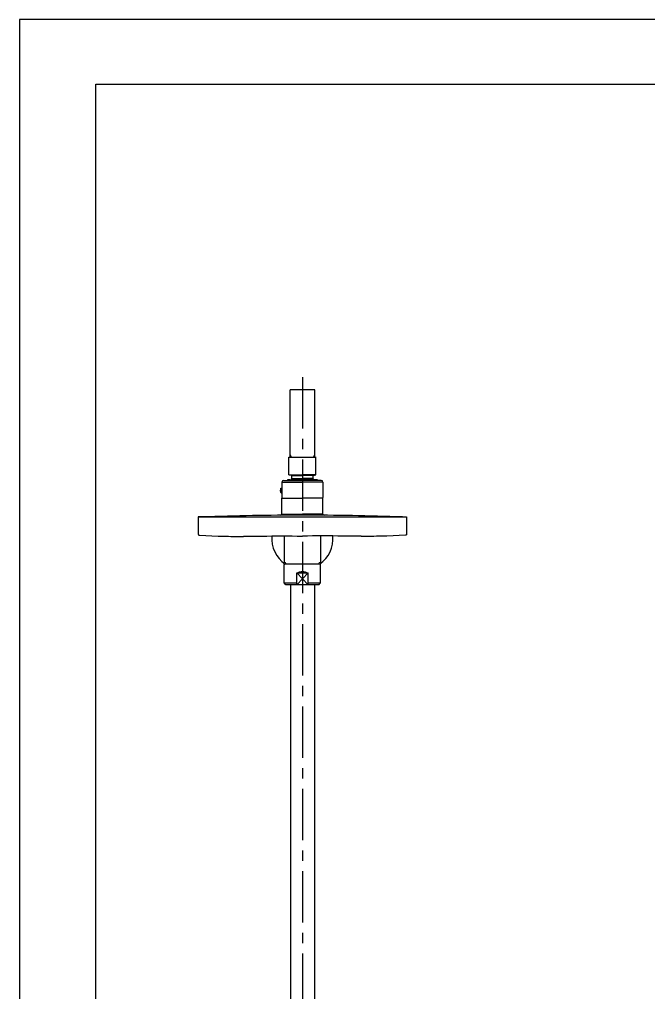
# Model space of a CAD drawing. Extents: x -4793 to -4496, y 492 to 912.
# Drawn here: x -4793.4 to -4686.4, y 746.7 to 912.1 of the extents above; entities that cross this region are included whole.
import ezdxf

# ---------------------------------------------------------------- set-up
doc = ezdxf.new("R2010")
doc.units = 0
doc.header["$LTSCALE"] = 7
doc.header["$MEASUREMENT"] = 0
doc.linetypes.add('CENTER', pattern=[2, 1.25, -0.25, 0.25, -0.25])
doc.layers.get('0').update_dxf_attribs({"color": 2, "linetype": 'CONTINUOUS'})
for name, color, linetype in [('CL', 2, 'CENTER'), ('D', 2, 'CONTINUOUS'), ('DWG', 7, 'CONTINUOUS'), ('TXT', 5, 'CONTINUOUS')]:
    doc.layers.add(name, color=color, linetype=linetype)

# ---------------------------------------------------------------- blocks, each defined once
blk = doc.blocks.new('BORDER')
for p, q in [((1.00000000000004, 1.00000000000004), (0, 1.00000000000004)), ((1.00000000000004, 0), (1.00000000000004, 1.00000000000004))]:
    blk.add_line(p, q)

msp = doc.modelspace()

# ---------------------------------------------------------------- linework, layer by layer
at = {"color": 7, "linetype": 'Continuous'}
for p, q in [((-4748.336894443763, 819.4878598414326), (-4748.396894443767, 819.4278598414313)), ((-4748.396894443767, 816.2878598414319), (-4748.396894443767, 819.4278598414313)), ((-4742.256894443768, 819.4878598414308), (-4748.336894443763, 819.4878598414326)), ((-4742.256894443768, 819.4878598414308), (-4742.196894443763, 819.4278598414313)), ((-4742.196894443763, 816.2878598414319), (-4742.196894443763, 819.4278598414313)), ((-4748.096894443765, 815.9878598414308), (-4748.396894443767, 816.2878598414319)), ((-4748.396894443767, 816.2878598414319), (-4746.249522387925, 816.2878598414319)), ((-4742.496894443766, 815.9878598414308), (-4748.096894443765, 815.9878598414308)), ((-4742.496894443766, 815.9878598414308), (-4745.296894443769, 815.9878598414308)), ((-4744.344266499606, 816.2878598414319), (-4742.196894443763, 816.2878598414319)), ((-4742.496894443766, 815.9878598414308), (-4742.196894443763, 816.2878598414319))]:
    msp.add_line(p, q, dxfattribs=at)
at = {"layer": 'CL'}
msp.add_line((-4745.296894443769, 851.287859841421), (-4745.296894443769, 603.7902425067824), dxfattribs=at)
at = {"layer": 'D'}
for p, q in [((-4747.166894443772, 837.687871656468), (-4747.396894443767, 838.120884358361)), ((-4747.166894443772, 837.687871656468), (-4747.396778068325, 837.687871656468)), ((-4747.166894443772, 837.687871656468), (-4747.166894443772, 837.6678716564694)), ((-4743.426894443766, 837.687871656468), (-4743.196894443763, 838.120884358361)), ((-4743.426894443766, 837.687871656468), (-4743.426894443766, 837.6678716564694)), ((-4743.426894443766, 837.687871656468), (-4743.197010819213, 837.687871656468))]:
    msp.add_line(p, q, dxfattribs=at)
at = {"layer": 'D', "color": 0}
for p, q in [((-4746.249522387925, 817.9878598414308), (-4744.344266499606, 817.9878598414308)), ((-4746.249522387925, 815.9878598414308), (-4746.249522387925, 817.9878598414308)), ((-4744.344266499606, 815.9878598414308), (-4744.344266499606, 817.9878598414308))]:
    msp.add_line(p, q, dxfattribs=at)
at = {"layer": 'D', "color": 2}
for q in [(-4746.249522387925, 817.9878598414308), (-4744.344266499606, 817.9878598414308), (-4746.249522387925, 815.9878598414308), (-4744.344266499606, 815.9878598414308)]:
    msp.add_line((-4745.296894443769, 816.9878598414308), q, dxfattribs=at)
at = {"layer": 'D', "color": 0}
msp.add_spline([(-4746.249522387925, 817.987859841429), (-4745.296894443769, 818.2476674625651), (-4744.344266499606, 817.987859841429)], degree=3, dxfattribs=at)
at = {"layer": 'DWG'}
for p, q in [((-4747.396894443767, 837.6678716564694), (-4747.396894443767, 849.1478598414234)), ((-4743.196894443763, 849.1478598414234), (-4747.396894443767, 849.1478598414234)), ((-4743.196894443763, 837.6678716564694), (-4743.196894443763, 849.1478598414234)), ((-4747.626894443909, 837.6678716564694), (-4742.966894443629, 837.6678716564694)), ((-4747.606894443774, 834.6825698107733), (-4747.606894443774, 837.6678716564694)), ((-4747.48677701827, 837.6678716564676), (-4747.396778068325, 837.6678716564676)), ((-4742.986894443764, 834.6825698107733), (-4742.986894443764, 837.6678716564694)), ((-4747.846894443765, 833.8340074029203), (-4745.296894443769, 833.8340074029203)), ((-4747.556894443771, 833.8340074029203), (-4747.846894443765, 833.8340074029203)), ((-4747.456894443765, 833.8340074029203), (-4747.846894443765, 833.8340074029203)), ((-4747.846894443765, 833.8340074029203), (-4747.846894443765, 833.7340074029199)), ((-4747.846894443765, 833.8340074029203), (-4747.846894443765, 833.7340074029199)), ((-4747.846894443765, 833.8340074029203), (-4747.846894443765, 833.7340074029199)), ((-4747.106894443774, 834.567871656469), (-4747.606894443774, 834.6825698107733)), ((-4747.606894443774, 834.6825698107733), (-4745.296894443769, 834.6825698107733)), ((-4747.606894443774, 834.6825698107733), (-4745.296894443769, 834.6825698107733)), ((-4747.106894443774, 834.0639109960777), (-4747.106894443774, 834.567871656469)), ((-4747.106894443774, 834.567871656469), (-4745.296894443769, 834.567871656469)), ((-4747.106894443774, 834.567871656469), (-4745.296894443769, 834.567871656469)), ((-4747.106894443774, 834.0639109960777), (-4745.296894443769, 834.0639109960777)), ((-4747.106894443774, 834.0639109960777), (-4745.296894443769, 834.0639109960777)), ((-4742.986894443764, 834.6825698107733), (-4745.296894443769, 834.6825698107733)), ((-4742.986894443764, 834.6825698107733), (-4745.296894443769, 834.6825698107733)), ((-4743.486894443764, 834.567871656469), (-4745.296894443769, 834.567871656469)), ((-4743.486894443764, 834.567871656469), (-4745.296894443769, 834.567871656469)), ((-4743.486894443764, 834.0639109960777), (-4745.296894443769, 834.0639109960777)), ((-4743.486894443764, 834.0639109960777), (-4745.296894443769, 834.0639109960777)), ((-4742.746894443766, 833.8340074029203), (-4745.296894443769, 833.8340074029203)), ((-4743.486894443764, 834.567871656469), (-4742.986894443764, 834.6825698107733)), ((-4743.486894443764, 834.0639109960777), (-4743.486894443764, 834.567871656469)), ((-4743.136894443765, 833.8340074029203), (-4742.746894443766, 833.8340074029203)), ((-4743.036894443767, 833.8340074029203), (-4742.746894443766, 833.8340074029203)), ((-4742.746894443766, 833.8340074029203), (-4742.746894443766, 833.7340074029199)), ((-4742.746894443766, 833.8340074029203), (-4742.746894443766, 833.7340074029199)), ((-4742.746894443766, 833.8340074029203), (-4742.746894443766, 833.7340074029199)), ((-4748.996894443766, 832.3340074029203), (-4748.896894443767, 832.4340074029188)), ((-4748.996894443766, 832.3340074029203), (-4748.996894443766, 832.1340074029196)), ((-4748.976894443769, 832.3540074029189), (-4748.796894443769, 832.3540074029189)), ((-4748.976894443769, 832.3540074029189), (-4748.796894443769, 832.3540074029189)), ((-4748.896894443767, 832.4340074029188), (-4748.796894443769, 832.4340074029188)), ((-4748.896894443767, 832.4340074029188), (-4748.896894443767, 832.1340074029196)), ((-4748.796894443769, 833.4340074029188), (-4745.296894443769, 833.4340074029188)), ((-4748.796894443769, 833.4340074029188), (-4745.296894443769, 833.4340074029188)), ((-4748.796894443769, 833.4340074029188), (-4748.796894443769, 831.7140074029195)), ((-4748.496894443766, 833.7340074029199), (-4745.296894443769, 833.7340074029199)), ((-4742.096894443765, 833.7340074029199), (-4745.296894443769, 833.7340074029199)), ((-4741.796894443769, 833.4340074029188), (-4745.296894443769, 833.4340074029188)), ((-4741.796894443769, 833.4340074029188), (-4745.296894443769, 833.4340074029188)), ((-4741.796894443769, 833.4340074029188), (-4741.796894443769, 831.7140074029195)), ((-4748.996894443766, 832.1340074029196), (-4748.862147408721, 832.1340074029196)), ((-4748.996894443766, 831.9340074029188), (-4748.862147408721, 831.9340074029188)), ((-4748.996894443766, 831.9340074029188), (-4748.996894443766, 831.7340074029199)), ((-4748.996894443766, 831.7340074029199), (-4748.896894443767, 831.6340074029196)), ((-4748.976894443769, 831.7140074029195), (-4748.796894443769, 831.7140074029195)), ((-4748.976894443769, 831.7140074029195), (-4748.796894443769, 831.7140074029195)), ((-4748.896894443767, 831.9340074029188), (-4748.896894443767, 831.6340074029196)), ((-4748.896894443767, 831.6340074029196), (-4748.796894443769, 831.6340074029196)), ((-4748.862147408721, 832.1340074029196), (-4748.862147408721, 831.9340074029188)), ((-4748.796894443769, 831.7140074029195), (-4748.796894443769, 830.8340074029203)), ((-4748.796894443769, 830.7078716564557), (-4745.296894443769, 830.7078716564521)), ((-4748.796894443769, 830.7078716564557), (-4745.296894443769, 830.7078716564521)), ((-4748.796894443769, 827.9938361869064), (-4748.796894443769, 830.7078716564557)), ((-4748.69689444377, 830.7340074029199), (-4745.296894443769, 830.7340074029199)), ((-4741.896894443767, 830.7340074029199), (-4745.296894443769, 830.7340074029199)), ((-4741.796894443769, 830.7078716564557), (-4745.296894443769, 830.7078716564521)), ((-4741.796894443769, 830.7078716564557), (-4745.296894443769, 830.7078716564521)), ((-4741.796894443769, 831.7140074029195), (-4741.796894443769, 830.8340074029203)), ((-4741.796894443769, 827.9938361869064), (-4741.796894443769, 830.7078716564557)), ((-4763.016894443777, 827.5078716564459), (-4727.576894443753, 827.5078716564459)), ((-4762.315014664224, 827.5078716564459), (-4763.016894443777, 827.5078716564459)), ((-4763.016894443777, 827.5078716564459), (-4763.016894443777, 824.5983254980857)), ((-4748.796894443769, 827.9938361869064), (-4745.296894443769, 827.9938361869064)), ((-4741.796894443769, 827.9938361869064), (-4745.296894443769, 827.9938361869064)), ((-4728.278774223314, 827.5078716564459), (-4727.576894443753, 827.5078716564459)), ((-4727.576894443753, 827.5078716564459), (-4727.576894443753, 824.5983254980857)), ((-4763.016892298578, 824.5983254980857), (-4763.016887401218, 824.5980197968858)), ((-4762.827329727459, 824.3985685836852), (-4759.645264548637, 824.2496838171847)), ((-4727.766459160071, 824.3985685836852), (-4730.948524338894, 824.2496838171847)), ((-4727.576896588953, 824.5983254980857), (-4727.576901486313, 824.5980197968858)), ((-4748.096894434524, 819.5878598414421), (-4748.096894434524, 819.4878598414308)), ((-4742.496894453014, 819.5878598414421), (-4742.496894453006, 819.4878598414308)), ((-4747.346894443765, 815.9878598414308), (-4747.346894443765, 704.2441834457696)), ((-4743.246894443766, 815.9878598414308), (-4743.246894443766, 737.7359598963898))]:
    msp.add_line(p, q, dxfattribs=at)
at = {"layer": 'DWG', "ltscale": 0.2}
msp.add_line((-4749.14925925778, 832.0340074029192), (-4748.796894443769, 832.0340074029192), dxfattribs=at)
msp.add_line((-4749.14925925778, 832.0340074029192), (-4748.796894443769, 832.0340074029192), dxfattribs=at)
at = {"layer": 'DWG', "color": 0}
for p, q in [((-4748.396894443767, 824.292508811097), (-4748.396894443767, 819.8478598414423)), ((-4742.19689444377, 824.292508811097), (-4742.19689444377, 819.8478598414423)), ((-4748.296894434521, 819.7878598414428), (-4748.33689444377, 819.7878598414428)), ((-4742.296894453009, 819.7878598414428), (-4742.256894443761, 819.7878598414428))]:
    msp.add_line(p, q, dxfattribs=at)
at = {"layer": 'DWG'}
for centre, radius, start, end in [((-4745.296894443769, 832.4878716564691), 2.4, 138.9526081264811, 145.8826377697866), ((-4745.296894443769, 832.4878716564691), 2.4, 34.11736223021342, 41.04739187351893), ((-4748.496894443766, 833.4340074029188), 0.3, 90, 180), ((-4742.096894443765, 833.4340074029188), 0.3, 0, 90), ((-4748.69689444377, 830.8340074029203), 0.1, 180, 270), ((-4741.896894443767, 830.8340074029203), 0.1, 270, 0), ((-4745.296894443783, 340.307871656507), 487.49999999994, 90, 91.99882201651744), ((-4748.996894443781, 827.9938361869064), 0.2, 270.4346860252415, 1.042204158021965e-10), ((-4745.296894443754, 340.307871656507), 487.49999999994, 88.00117798348256, 90), ((-4741.596894443757, 827.9938361869064), 0.2, 179.9999999998958, 269.5653139747584)]:
    msp.add_arc(centre, radius, start, end, dxfattribs=at)
at = {"layer": 'DWG', "color": 0}
for centre, radius, start, end in [((-4745.296894443769, 823.7878598414301), 5.200000000000728, 174.481725587075, 235.783948868838), ((-4745.296894443769, 823.7878598414301), 5.200000000000728, 304.216051131162, 5.518274412925371), ((-4748.33689444377, 819.8478598414423), 0.06, 180, 270), ((-4748.296894434521, 819.5878598414421), 0.2, 0, 90), ((-4742.296894453009, 819.5878598414421), 0.2, 90, 180), ((-4742.256894443761, 819.8478598414423), 0.06, 270, 359.9999999998958)]:
    msp.add_arc(centre, radius, start, end, dxfattribs=at)
at = {"layer": 'DWG'}
for points in [[(-4763.016892059417, 824.5980197895843), (-4763.002545997022, 824.5239319846061), (-4762.961967408281, 824.460633955343), (-4762.90054859502, 824.416634741283), (-4762.827329727459, 824.398568583687)], [(-4759.645264548637, 824.2496838171847), (-4756.138553022998, 824.2082885968049), (-4756.07084139508, 824.208585467166), (-4756.003284707682, 824.2089577052831), (-4755.935882775137, 824.2094041482252), (-4755.868635399982, 824.2099236374853), (-4755.80154237358, 824.2105150192439), (-4755.734603476822, 824.2111771443871), (-4755.667818480617, 824.2119088687033), (-4755.601187146656, 824.2127090530249), (-4755.534709227761, 824.2135765632848), (-4755.468384468457, 824.2145102706637), (-4755.402212605457, 824.2155090517045), (-4755.336193368001, 824.2165717884637), (-4755.270326478321, 824.2176973685256), (-4755.204611652016, 824.2188846851442), (-4755.139048598301, 824.2201326373835), (-4755.073637020339, 824.2214401301445), (-4755.008376615458, 824.2228060743056), (-4754.943267075419, 824.224229386744), (-4754.878308086578, 824.2257089905453), (-4752.684429321302, 824.2291200955643)], [(-4752.684429321302, 824.2291200955643), (-4752.604851465136, 824.231535111705), (-4752.525577567279, 824.2340579993835), (-4752.446604549996, 824.2366855402053), (-4752.367929362541, 824.2394145521031), (-4752.289548168601, 824.2422419379437), (-4752.2114558064, 824.245164832124), (-4745.296894443769, 824.2481804137043)], [(-4737.909359566236, 824.2291200955643), (-4737.988937422395, 824.231535111705), (-4738.068211320251, 824.2340579993835), (-4738.147184337535, 824.2366855402053), (-4738.22585952499, 824.2394145521031), (-4738.30424071893, 824.2422419379437), (-4738.38233308113, 824.245164832124), (-4745.296894443769, 824.2481804137043)], [(-4730.948524338894, 824.2496838171847), (-4734.455235864532, 824.2082885968049), (-4734.522947492451, 824.208585467166), (-4734.590504179856, 824.2089577052831), (-4734.657906112394, 824.2094041482252), (-4734.725153487556, 824.2099236374853), (-4734.792246513951, 824.2105150192439), (-4734.859185410716, 824.2111771443871), (-4734.925970406914, 824.2119088687033), (-4734.992601740874, 824.2127090530249), (-4735.05907965977, 824.2135765632848), (-4735.125404419074, 824.2145102706637), (-4735.191576282074, 824.2155090517045), (-4735.25759551953, 824.2165717884637), (-4735.323462409217, 824.2176973685256), (-4735.389177235515, 824.2188846851442), (-4735.454740289229, 824.2201326373835), (-4735.520151867191, 824.2214401301445), (-4735.585412272072, 824.2228060743056), (-4735.650521812111, 824.224229386744), (-4735.715480800953, 824.2257089905453), (-4737.909359566236, 824.2291200955643)], [(-4727.576896828114, 824.5980197895843), (-4727.591242890516, 824.5239319846061), (-4727.63182147925, 824.460633955343), (-4727.69324029251, 824.416634741283), (-4727.766459160071, 824.398568583687)]]:
    msp.add_spline(points, degree=3, dxfattribs=at)
at = {"layer": 'TXT'}
for p, q in [((-4780.435415056842, 506.0926336357325), (-4780.435415056842, 901.0926336357084)), ((-4780.435415056842, 901.0926336357084), (-4506.435415056842, 901.0926336357084))]:
    msp.add_line(p, q, dxfattribs=at)

# ---------------------------------------------------------------- block references
at = {"xscale": 420, "yscale": 297, "zscale": 420, "rotation": 90}
msp.add_blockref('BORDER', (-4496.435415056842, 492.092633635707), dxfattribs=at)

doc.saveas('drawing.dxf')
